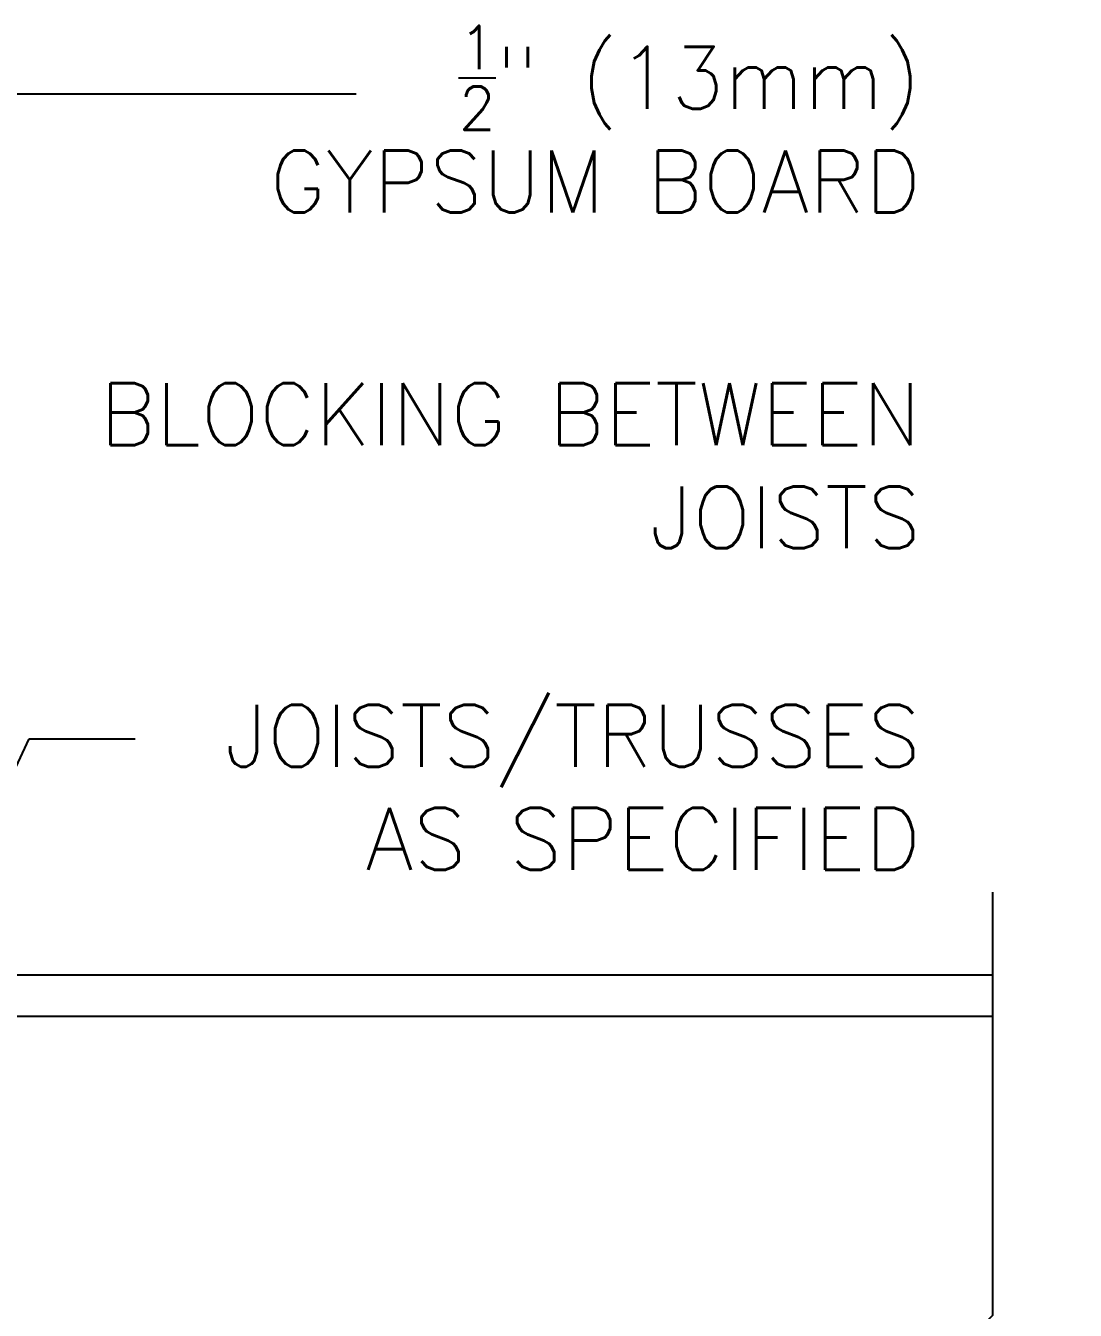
# Model space of a CAD drawing. Header units: inches. Extents: x 109 to 199, y 89.4 to 156.7.
# Drawn here: x 186.27 to 198.97, y 139.45 to 155.01 of the extents above; entities that cross this region are included whole.
import ezdxf

# ---------------------------------------------------------------- set-up
doc = ezdxf.new("R2010")
doc.units = ezdxf.units.IN
doc.header["$LTSCALE"] = 0.5
doc.header["$MEASUREMENT"] = 0
for name, color, linetype in [('line25', 2, 'Continuous'), ('LINE9', 9, 'Continuous'), ('TEXT', 4, 'Continuous')]:
    doc.layers.add(name, color=color, linetype=linetype)
doc.styles.add('DIM', font='romans.shx', dxfattribs={"width": 0.7})
doc.styles.add('ROMANS', font='romans.shx', dxfattribs={"height": 0.75})
doc.dimstyles.new('ext_12', dxfattribs={"dimscale": 12, "dimtxt": 0.09375, "dimasz": 0.09375, "dimexe": 0.09375, "dimexo": 0.0625, "dimgap": 0.0625, "dimtad": 1, "dimdec": 1, "dimzin": 3, "dimdsep": 46, "dimlunit": 4, "dimtxsty": 'DIM', "dimcen": 0.09, "dimdle": 0.09375, "dimclrt": 4, "dimadec": 0, "dimazin": 0, "dimtfac": 1, "dimtdec": 1, "dimtmove": 2, "dimatfit": 3, "dimfxl": 1, "dimfrac": 2, "dimtolj": 1, "dimtzin": 0, "dimarcsym": 0})

msp = doc.modelspace()

# ---------------------------------------------------------------- linework, layer by layer
at = {"layer": 'line25'}
msp.add_line((179.002, 143.015), (197.967, 143.015), dxfattribs=at)
at = {"layer": 'LINE9'}
msp.add_line((179.002, 143.515), (197.967, 143.515), dxfattribs=at)
msp.add_lwpolyline([(197.967, 144.515), (197.967, 139.39), (196.967, 138.39), (198.967, 138.39), (197.967, 137.39), (197.967, 132.265)], dxfattribs=at)

# ---------------------------------------------------------------- texts
at = {"layer": 'TEXT', "char_height": 0.75, "attachment_point": 6, "style": 'ROMANS'}
for s, insert, width in [('\\A1;{\\H0.7x;\\S1/2;}" (13mm) GYPSUM BOARD', (197.099, 153.876), 9.12398), ('BLOCKING BETWEEN JOISTS', (197.099, 149.68), 11.39051), ('JOISTS/TRUSSES AS SPECIFIED', (197.099, 145.786), 9.12398)]:
    msp.add_mtext(s, dxfattribs=dict(at, insert=insert, width=width))

# ---------------------------------------------------------------- leaders
at = {"layer": 'TEXT'}
for points, override in [([(179.502, 154.18), (190.265, 154.18)], {"dimgap": 0.0625, "dimtad": 0}), ([(183.655, 140.7), (186.312, 146.375), (187.593, 146.375)], {"dimtad": 0})]:
    msp.add_leader(points, dimstyle='ext_12', override=override, dxfattribs=at)

doc.saveas('drawing.dxf')
